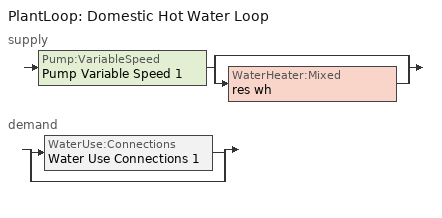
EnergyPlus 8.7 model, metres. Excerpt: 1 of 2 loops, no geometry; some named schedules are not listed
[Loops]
PlantLoop 'Domestic Hot Water Loop'
 supply: Pump:VariableSpeed 'Pump Variable Speed 1' > split
  | bypass
  | WaterHeater:Mixed 'res wh'
 demand: split
  | WaterUse:Connections 'Water Use Connections 1'
  | bypass
[PlantLoop]
Domestic Hot Water Loop: Fluid Type=Water; Plant Equipment Operation Scheme=Domestic Hot Water Loop Operation Schemes; Maximum Loop Temperature {C}=100; Minimum Loop Temperature {C}=0; Maximum Loop Flow Rate {m3/s}=0.01; Minimum Loop Flow Rate {m3/s}=0; Plant Loop Volume {m3}=0.003; Load Distribution Scheme=Optimal; Plant Loop Demand Calculation Scheme=SingleSetpoint
[Sizing:Plant]
Domestic Hot Water Loop: Loop Type=Heating; Design Loop Exit Temperature {C}=52.6667; Loop Design Temperature Difference {deltaC}=5.55556; Sizing Option=NonCoincident; Zone Timesteps in Averaging Window=1; Coincident Sizing Factor Mode=None
[Pump:VariableSpeed]
Pump Variable Speed 1: Design Maximum Flow Rate {m3/s}=0.01; Design Pump Head {Pa}=1; Design Power Consumption {W}=0; Motor Efficiency=1; Fraction of Motor Inefficiencies to Fluid Stream=0; Coefficient 1 of the Part Load Performance Curve=0; Coefficient 2 of the Part Load Performance Curve=1; Coefficient 3 of the Part Load Performance Curve=0; Coefficient 4 of the Part Load Performance Curve=0; Design Minimum Flow Rate {m3/s}=0; Pump Control Type=Intermittent
[WaterHeater:Mixed]
res wh: Tank Volume {m3}=0.27255; Setpoint Temperature Schedule=WH Setpoint Temp; Deadband Temperature Difference {deltaC}=2; Maximum Temperature Limit {C}=99; Heater Control Type=Cycle; Heater Maximum Capacity {W}=4499.81; Heater Minimum Capacity {W}=0; Heater Ignition Minimum Flow Rate {m3/s}=0; Heater Ignition Delay {s}=0; Heater Fuel Type=Electricity; Heater Thermal Efficiency=1; Off Cycle Parasitic Fuel Consumption Rate {W}=0; Off Cycle Parasitic Fuel Type=Electricity; Off Cycle Parasitic Heat Fraction to Tank=0; On Cycle Parasitic Fuel Consumption Rate {W}=0; On Cycle Parasitic Fuel Type=Electricity; On Cycle Parasitic Heat Fraction to Tank=0; Ambient Temperature Indicator=Zone; Ambient Temperature Zone=finished basement zone; Off Cycle Loss Coefficient to Ambient Temperature {W/K}=0.704265; Off Cycle Loss Fraction to Zone=1; On Cycle Loss Coefficient to Ambient Temperature {W/K}=0.704265; On Cycle Loss Fraction to Zone=1; Use Side Effectiveness=1; Source Side Effectiveness=1; Use Side Design Flow Rate {m3/s}=Autosize; Source Side Design Flow Rate {m3/s}=Autosize; Indirect Water Heating Recovery Time {hr}=1.5; Source Side Flow Control Mode=IndirectHeatPrimarySetpoint
[SetpointManager:Scheduled]
Setpoint Manager Scheduled 1: Control Variable=Temperature; Schedule=dhw temp
[WaterUse:Connections]
Water Use Connections 1: Water Use Equipment Name 1=residential clothes washer; Water Use Equipment Name 2=residential dishwasher
[WaterUse:Equipment] Zone=living zone
Name | Peak Flow Rate {m3/s} | Flow Rate Fraction Schedule | Target Temperature Schedule
residential clothes washer | 0.000682285 | residential clothes washer schedule | residential clothes washer temperature schedule
residential dishwasher | 6.50929e-05 | residential dishwasher schedule | residential dishwasher temperature schedule
[PlantEquipmentOperationSchemes]
Domestic Hot Water Loop Operation Schemes: Control Scheme Object Type 1=PlantEquipmentOperation:HeatingLoad; Control Scheme Name 1=Domestic Hot Water Loop Heating Operation Scheme; Control Scheme Schedule Name 1=Always On Discrete
[PlantEquipmentOperation:HeatingLoad]
Domestic Hot Water Loop Heating Operation Scheme: Load Range Lower Limit 1 {W}=0; Load Range Upper Limit 1 {W}=1000000000; Range Equipment List Name 1=Domestic Hot Water Loop Heating Equipment List
[PlantEquipmentList]
Domestic Hot Water Loop Heating Equipment List: WaterHeater:Mixed, res wh
[EnergyManagementSystem:Program]
res_infil_u_1_program: Set p_m = 0.14; Set p_s = 0.22; Set s_m = 270; Set s_s = 370; Set z_m = 9.99744; Set z_s = 5.499999999999999; Set f_t = (((s_m/z_m)^p_m)*((z_s/s_s)^p_s)); Set u_1_VwindL = (f_t*res_af_u_1_vw_s); Set Tdiff = res_af_u_1_tin_s-res_af_u_1_tt_s; Set dT = @Abs Tdiff; Set c = 0.0; Set Cs = 0.0812; Set Cw = 0.1406; Set n = 0.67; Set sft = (f_t*0.9); Set temp1 = ((c*Cw)*((sft*res_af_u_1_vw_s)^(2*n)))^2; Set Qn = (((c*Cs*(dT^n))^2)+temp1)^0.5; Set Tdiff = res_af_u_1_tin_s-res_af_u_1_tt_s; Set dT = @Abs Tdiff; Set QWHV = res_infil_u_1_wh_sch_s*0.0; Set Qrange = res_infil_u_1_range_sch_s*0.0472; Set Qdryer = res_infil_u_1_clothes_dryer_sch_s*0.0; Set Qbath = res_infil_u_1_bath_sch_s*0.0944; Set QhpwhOut = 0; Set QhpwhIn = 0; Set QductsOut = res_ds_u_1_lk_exh_fan_equiv; Set QductsIn = res_ds_u_1_lk_sup_fan_equiv; Set Qout = Qrange+Qbath+Qdryer+QhpwhOut+QductsOut; Set Qin = QWHV+QhpwhIn+QductsIn; Set Qu = @Abs (Qout- Qin); Set Qb = (@Min Qout Qin); Set faneff_wh = 1; Set res_infil_u_1_house_exh_fan_load_equip_act = (QWHV*300)/faneff_wh; Set faneff_sp = 0.4719474432000001; Set res_infil_u_1_range_hood_fan_load_equip_act = (Qrange*300)/faneff_sp; Set res_infil_u_1_bath_exh_fan_load_equip_act = (Qbath*300)/faneff_sp; Set Q_acctd_for_elsewhere = QhpwhOut+QhpwhIn+QductsOut+QductsIn; Set res_infil_u_1_flow_act = (((Qu^2)+(Qn^2))^0.5)-Q_acctd_for_elsewhere; Set res_infil_u_1_flow_act = (@Max res_infil_u_1_flow_act 0)
res_nv_u_1_program: Set Tdiff = res_af_u_1_tin_s-res_af_u_1_tt_s; Set dT = (@Abs Tdiff); Set pt = (@RhFnTdbWPb res_af_u_1_tt_s res_nv_u_1_wt_s res_nv_u_1_pb_s); Set NVA = 22073.762304000003; Set Cs = 0.00020216786475573716; Set Cw = 0.0002996601940371192; Set MNV = 1.5731581440000002e-07; Set MHR = 0.0115; Set MRH = 0.7; Set temp1 = (res_nv_u_1_nva_s*NVA); Set SGNV = temp1*((((Cs*dT)+(Cw*(res_af_u_1_vw_s^2)))^0.5)/1000); If (res_nv_u_1_wt_s<MHR) && (pt<MRH) && (res_af_u_1_tin_s>res_nv_u_1_sp_s); Set temp2 = (res_af_u_1_tin_s-res_nv_u_1_sp_s); Set NVadj1 = temp2/(res_af_u_1_tin_s-res_af_u_1_tt_s); Set NVadj2 = (@Min NVadj1 1); Set NVadj3 = (@Max NVadj2 0); Set NVadj = SGNV*NVadj3; Set res_nv_u_1_flow_act = (@Min NVadj MNV); Else; Set res_nv_u_1_flow_act = 0; EndIf
[EnergyManagementSystem:ProgramCallingManager]
res af_u 1 program calling manager: BeginTimestepBeforePredictor; res_infil_u_1_program; res_nv_u_1_program
res ds_u 1 program calling manager: EndOfSystemTimestepAfterHVACReporting; res_ds_u_1_program
residential ceiling fan program calling manager: BeginTimestepBeforePredictor; residential_ceiling_fan_schedule_program
[EnergyManagementSystem:OutputVariable]
res infil_u 1 loc w spd: EMS Variable=u_1_VwindL; Type of Data in Variable=Averaged; Update Frequency=ZoneTimestep; EMS Program or Subroutine=res_infil_u_1_program; Units=m/s
[Schedule:Constant]
Name | Hourly Value
Always On Discrete | 1
dhw temp; WH Setpoint Temp | 52.6667
residential clothes washer temperature schedule | 33.6111
residential dishwasher temperature schedule | 51.6667
[Schedule:Compact]
residential clothes washer schedule: Through: 01/01, For: AllDays, Until: 08:00, 0, Until: 09:00, 0.0091448, Until: 24:00, 0, Through: 01/02, For: AllDays, Until: 24:00, 0, Through: 01/03, For: AllDays, Until: 24:00, 0, Through: 01/04, For: AllDays, Until: 24:00, 0, Through: 01/05, For: AllDays, Until: 12:00, 0, Until: 13:00, 0.0076444, Until: 14:00, 0.00328563, Until: 15:00, 0, Until: 16:00, 0.0168256, Until: 24:00, 0, Through: 01/06, For: AllDays, Until: 08:00, 0, Until: 09:00, 0.00296767, Until: 15:00, 0, Until: 16:00, 0.0129008, Until: 24:00, 0, Through: 01/07, For: AllDays, Until: 09:00, 0, Until: 10:00, 0.0082969, Until: 12:00, 0, Until: 13:00, 0.00291798, Until: 14:00, 0.0100821, Until: 24:00, 0, Through: 01/08, For: AllDays, Until: 10:00, 0, Until: 11:00, 0.00541535, Until: 24:00, 0, Through: 01/09, For: AllDays, Until: 08:00, 0, Until: 09:00, 0.0104432, Until: 10:00, 0, Until: 11:00, 0.00938658, Until: 13:00, 0, Until: 14:00, 0.00781333, Until: 15:00, 0.00879372, Until: 24:00, 0, Through: 01/10, For: AllDays, Until: 24:00, 0, Through: 01/11, For: AllDays, Until: 18:00, 0, Until: 19:00, 0.0010632, Until: 20:00, 0.0273185, Until: 24:00, 0, Through: 01/12, For: AllDays, Until: 10:00, 0, Until: 11:00, 0.00194092, Until: 12:00, 0, Until: 13:00, 0.00553125, Until: 18:00, 0, Until: 19:00, 0.00779015, Until: 24:00, 0, Through: 01/13, For: AllDays, Until: 18:00, 0, Until: 19:00, 0.000854533, Until: 20:00, 0.010834, Until: 21:00, 0, Until: 22:00, 0.012712, Until: 23:00, 0, Until: 24:00, 0.0113308, Through: 01/14, For: AllDays, Until: 11:00, 0, Until: 12:00, 0.0159711, Until: 21:00, 0, Until: 22:00, 0.00206347, Until: 24:00, 0, Through: 01/15, For: AllDays, Until: 08:00, 0, Until: 09:00, 0.000536567, Until: 10:00, 0.00312003, Until: 18:00, 0, Until: 19:00, 0.0096615, Until: 20:00, 0, Until: 21:00, 0.00477278, Until: 22:00, 0.0025404, Until: 24:00, 0, Through: 01/16, For: AllDays, Until: 24:00, 0, Through: 01/17, For: AllDays, Until: 11:00, 0, Until: 12:00, 0.00631625, Until: 13:00, 0.00329557, Until: 24:00, 0, Through: 01/18, For: AllDays, Until: 05:00, 0, Until: 06:00, 0.0210453, Until: 24:00, 0, Through: 01/19, For: AllDays, Until: 20:00, 0, Until: 21:00, 0.0226252, Until: 22:00, 0, Until: 23:00, 0.0158651, Until: 24:00, 0, Through: 01/20, For: AllDays, Until: 10:00, 0, Until: 11:00, 0.0467011, Until: 12:00, 0.00795243, Until: 13:00, 0.0237546, Until: 17:00, 0, Until: 18:00, 0.00536235, Until: 24:00, 0, Through: 01/21, For: AllDays, Until: 09:00, 0, Until: 10:00, 0.0114931, Until: 14:00, 0, Until: 15:00, 0.00525967, Until: 24:00, 0, Through: 01/22, For: AllDays, Until: 15:00, 0, Until: 16:00, 0.0083797, Until: 17:00, 0.00942965, Until: 18:00, 0, Until: 19:00, 0.0379604, Until: 20:00, 0.033754, Until: 24:00, 0, Through: 01/23, For: AllDays, Until: 24:00, 0, Through: 01/24, For: AllDays, Until: 24:00, 0, Through: 01/25, For: AllDays, Until: 23:00, 0, Until: 24:00, 0.00336513, Through: 01/26, For: AllDays, Until: 24:00, 0, Through: 01/27, For: AllDays, Until: 20:00, 0, Until: 21:00, 0.0146728, Until: 22:00, 0.00252717, Until: 24:00, 0, Through: 01/28, For: AllDays, Until: 11:00, 0, Until: 12:00, 0.00801205, Until: 14:00, 0, Until: 15:00, 0.00631625, Until: 16:00, 0, Until: 17:00, 0.00140765, Until: 18:00, 0.0282625, Until: 24:00, 0, Through: 01/29, For: AllDays, Until: 24:00, 0, Through: 01/30, For: AllDays, Until: 24:00, 0, Through: 01/31, For: AllDays, Until: 24:00, 0, Through: 02/01, For: AllDays, Until: 24:00, 0, Through: 02/02, For: AllDays, Until: 24:00, 0, Through: 02/03, For: AllDays, Until: 08:00, 0, Until: 09:00, 0.00386857, Until: 13:00, 0, Until: 14:00, 0.0019641, Until: 15:00, 0, Until: 16:00, 0.0077239, Until: 17:00, 0.0243972, Until: 18:00, 0, Until: 19:00, 0.00455087, Until: 24:00, 0, Through: 02/04, For: AllDays, Until: 08:00, 0, Until: 09:00, 0.00490527, Until: 10:00, 0, Until: 11:00, 0.0010665, Until: 12:00, 0.0030571, Until: 13:00, 0.00508413, Until: 17:00, 0, Until: 18:00, 0.00664083, Until: 19:00, 0.00066905, Until: 20:00, 0.00252385, Until: 21:00, 0.00489533, Until: 24:00, 0, Through: 02/05, For: AllDays, Until: 05:00, 0, Until: 06:00, 0.00475953, Until: 24:00, 0, Through: 02/06, For: AllDays, Until: 10:00, 0, Until: 11:00, 0.0100258, Until: 24:00, 0, Through: 02/07, For: AllDays, Until: 11:00, 0, Until: 12:00, 0.00171568, Until: 24:00, 0, Through: 02/08, For: AllDays, Until: 08:00, 0, Until: 09:00, 0.0008446, Until: 14:00, 0, Until: 15:00, 0.0111752, Until: 24:00, 0, Through: 02/09, For: AllDays, Until: 07:00, 0, Until: 08:00, 0.0123443, Until: 24:00, 0, Through: 02/10, For: AllDays, Until: 17:00, 0, Until: 18:00, 0.00605458, Until: 22:00, 0, Until: 23:00, 0.00626325, Until: 24:00, 0.0139507, Through: 02/11, For: AllDays, Until: 16:00, 0, Until: 17:00, 0.00107975, Until: 18:00, 0.00120893, Until: 20:00, 0, Until: 21:00, 0.0075318, Until: 22:00, 0.0045873, Until: 23:00, 0, Until: 24:00, 0.00976087, Through: 02/12, For: AllDays, Until: 01:00, 0.0123907, Until: 02:00, 0.0146827, Until: 24:00, 0, Through: 02/13, For: AllDays, Until: 14:00, 0, Until: 15:00, 0.0077802, Until: 24:00, 0, Through: 02/14, For: AllDays, Until: 01:00, 0.00951245, Until: 11:00, 0, Until: 12:00, 0.00694555, Until: 24:00, 0, Through: 02/15, For: AllDays, Until: 09:00, 0, Until: 10:00, 0.0111023, Until: 24:00, 0, Through: 02/16, For: AllDays, Until: 24:00, 0, Through: 02/17, For: AllDays, Until: 20:00, 0, Until: 21:00, 0.0053756, Until: 24:00, 0, Through: 02/18, For: AllDays, Until: 08:00, 0, Until: 09:00, 0.0204491, Until: 24:00, 0, Through: 02/19, For: AllDays, Until: 24:00, 0, Through: 02/20, For: AllDays, Until: 24:00, 0, Through: 02/21, For: AllDays, Until: 09:00, 0, Until: 10:00, 0.0127749, Until: 14:00, 0, Until: 15:00, 0.000801533, Until: 20:00, 0, Until: 21:00, 0.00662427, Until: 24:00, 0, Through: 02/22, For: AllDays, Until: 07:00, 0, Until: 08:00, 0.00547497, Until: 21:00, 0, Until: 22:00, 0.00792925, Until: 24:00, 0, Through: 02/23, For: AllDays, Until: 20:00, 0, Until: 21:00, 0.00740593, Until: 22:00, 0.0103007, Until: 24:00, 0, Through: 02/24, For: AllDays, Until: 11:00, 0, Until: 12:00, 0.0278617, Until: 13:00, 0, Until: 14:00, 0.0183029, Until: 24:00, 0, Through: 02/25, For: AllDays, Until: 09:00, 0, Until: 10:00, 0.0104101, Until: 11:00, 0.00127187, Until: 12:00, 0, Until: 13:00, 0.00785307, Until: 24:00, 0, Through: 02/26, For: AllDays, Until: 12:00, 0, Until: 13:00, 0.0109102, Until: 24:00, 0, Through: 02/27, For: AllDays, Until: 16:00, 0, Until: 17:00, 0.00334195, Until: 18:00, 0.00189123, Until: 19:00, 0.00136792, Until: 20:00, 0, Until: 21:00, 0.00905538, Until: 24:00, 0, Through: 02/28, For: AllDays, Until: 14:00, 0, Until: 15:00, 0.00452768, Until: 16:00, 0.0113474, Until: 24:00, 0, Through: 03/01, For: AllDays, Until: 09:00, 0, Until: 10:00, 0.00912493, Until: 24:00, 0, Through: 03/02, For: AllDays, Until: 19:00, 0, Until: 20:00, 0.0042296, Until: 21:00, 0.0112215, Until: 24:00, 0, Through: 03/03, For: AllDays, Until: 24:00, 0, Through: 03/04, For: AllDays, Until: 09:00, 0, Until: 10:00, 0.00704492, Until: 12:00, 0, Until: 13:00, 0.00380565, Until: 22:00, 0, Until: 23:00, 0.00104332, Until: 24:00, 0, Through: 03/05, For: AllDays, Until: 24:00, 0, Through: 03/06, For: AllDays, Until: 13:00, 0, Until: 14:00, 0.00759142, Until: 15:00, 0.0164083, Until: 24:00, 0, Through: 03/07, For: AllDays, Until: 24:00, 0, Through: 03/08, For: AllDays, Until: 07:00, 0, Until: 08:00, 0.0430909, Until: 09:00, 0.0172595, Until: 10:00, 0.0323794, Until: 11:00, 0.0308426, Until: 12:00, 0.0327769, Until: 16:00, 0, Until: 17:00, 0.0002981, Until: 18:00, 0.00152027, Until: 22:00, 0, Until: 23:00, 0.00974762, Until: 24:00, 0, Through: 03/09, For: AllDays, Until: 10:00, 0, Until: 11:00, 0.0075881, Until: 21:00, 0, Until: 22:00, 0.0088964, Until: 23:00, 0.00389507, Until: 24:00, 0, Through: 03/10, For: AllDays, Until: 24:00, 0, Through: 03/11, For: AllDays, Until: 09:00, 0, Until: 10:00, 0.00316972, Until: 11:00, 0, Until: 12:00, 0.0114898, Until: 13:00, 0.00441838, Until: 15:00, 0, Until: 16:00, 0.0292727, Until: 21:00, 0, Until: 22:00, 0.00444488, Until: 23:00, 0.00995628, Until: 24:00, 0, Through: 03/12, For: AllDays, Until: 09:00, 0, Until: 10:00, 0.0119336, Until: 24:00, 0, Through: 03/13, For: AllDays, Until: 09:00, 0, Until: 10:00, 0.0102709, Until: 11:00, 0.0138977, Until: 24:00, 0, Through: 03/14, For: AllDays, Until: 24:00, 0, Through: 03/15, For: AllDays, Until: 09:00, 0, Until: 10:00, 0.00169913, Until: 11:00, 0.000688917, Until: 24:00, 0, Through: 03/16, For: AllDays, Until: 09:00, 0, Until: 10:00, 0.0435844, Until: 24:00, 0, Through: 03/17, For: AllDays, Until: 09:00, 0, Until: 10:00, 0.00299417, Until: 11:00, 0, Until: 12:00, 0.00498808, Until: 13:00, 0, Until: 14:00, 0.00700848, Until: 15:00, 0.00759473, Until: 24:00, 0, Through: 03/18, For: AllDays, Until: 24:00, 0, Through: 03/19, For: AllDays, Until: 24:00, 0, Through: 03/20, For: AllDays, Until: 24:00, 0, Through: 03/21, For: AllDays, Until: 08:00, 0, Until: 09:00, 0.0058658, Until: 10:00, 0, Until: 11:00, 0.00132817, Until: 24:00, 0, Through: 03/22, For: AllDays, Until: 24:00, 0, Through: 03/23, For: AllDays, Until: 08:00, 0, Until: 09:00, 0.00947602, Until: 24:00, 0, Through: 03/24, For: AllDays, Until: 06:00, 0, Until: 07:00, 0.00294448, Until: 09:00, 0, Until: 10:00, 0.00685612, Until: 15:00, 0, Until: 16:00, 0.0363573, Until: 23:00, 0, Until: 24:00, 0.000881033, Through: 03/25, For: AllDays, Until: 08:00, 0, Until: 09:00, 0.056929, Until: 17:00, 0, Until: 18:00, 0.00590223, Until: 24:00, 0, Through: 03/26, For: AllDays, Until: 08:00, 0, Until: 09:00, 0.0122052, Until: 13:00, 0, Until: 14:00, 0.00645867, Until: 24:00, 0, Through: 03/27, For: AllDays, Until: 09:00, 0, Until: 10:00, 0.0020734, Until: 19:00, 0, Until: 20:00, 0.00976087, Until: 21:00, 0.00849893, Until: 24:00, 0, Through: 03/28, For: AllDays, Until: 11:00, 0, Until: 12:00, 0.00285175, Until: 13:00, 0.00517355, Until: 24:00, 0, Through: 03/29, For: AllDays, Until: 16:00, 0, Until: 17:00, 0.00710785, Until: 18:00, 0.00246092, Until: 20:00, 0, Until: 21:00, 0.0137652, Until: 24:00, 0, Through: 03/30, For: AllDays, Until: 24:00, 0, Through: 03/31, For: AllDays, Until: 01:00, 0.012139, Until: 02:00, 0.00752187, Until: 08:00, 0, Until: 09:00, 0.00168918, Until: 10:00, 0.0116587, Until: 11:00, 0, Until: 12:00, 0.00211315, Until: 18:00, 0, Until: 19:00, 0.0106883, Until: 20:00, 0.00254703, Until: 24:00, 0, Through: 04/01, For: AllDays, Until: 24:00, 0, Through: 04/02, For: AllDays, Until: 10:00, 0, Until: 11:00, 0.007396, Until: 16:00, 0, Until: 17:00, 0.0045045, Until: 24:00, 0, Through: 04/03, For: AllDays, Until: 01:00, 0, Until: 02:00, 0.0106253, Until: 03:00, 0.00568032, Until: 16:00, 0, Until: 17:00, 0.00315315, Until: 24:00, 0, Through: 04/04, For: AllDays, Until: 08:00, 0, Until: 09:00, 0.00691243, Until: 10:00, 0, Until: 11:00, 0.00821078, Until: 16:00, 0, Until: 17:00, 0.00956543, Until: 24:00, 0, Through: 04/05, For: AllDays, Until: 08:00, 0, Until: 09:00, 0.00729002, Until: 10:00, 0.00780338, Until: 21:00, 0, Until: 22:00, 0.00186473, Until: 23:00, 0.0095522, Until: 24:00, 0, Through: 04/06, For: AllDays, Until: 01:00, 0.0103206, Until: 02:00, 0.00285507, Until: 12:00, 0, Until: 13:00, 0.0092541, Until: 21:00, 0, Until: 22:00, 0.00909843, Until: 24:00, 0, Through: 04/07, For: AllDays, Until: 10:00, 0, Until: 11:00, 0.00553788, Until: 12:00, 0.00139442, Until: 16:00, 0, Until: 17:00, 0.00725688, Until: 19:00, 0, Until: 20:00, 0.000125867, Until: 21:00, 0.00479597, Until: 24:00, 0, Through: 04/08, For: AllDays, Until: 12:00, 0, Until: 13:00, 0.00182167, Until: 14:00, 0, Until: 15:00, 0.0409082, Until: 24:00, 0, Through: 04/09, For: AllDays, Until: 12:00, 0, Until: 13:00, 0.0075583, Until: 14:00, 0, Until: 15:00, 0.0252517, Until: 24:00, 0, Through: 04/10, For: AllDays, Until: 24:00, 0, Through: 04/11, For: AllDays, Until: 24:00, 0, Through: 04/12, For: AllDays, Until: 24:00, 0, Through: 04/13, For: AllDays, Until: 09:00, 0, Until: 10:00, 0.0307797, Until: 11:00, 0.0392488, Until: 15:00, 0, Until: 16:00, 0.00801867, Until: 21:00, 0, Until: 22:00, 0.0239203, Until: 24:00, 0, Through: 04/14, For: AllDays, Until: 07:00, 0, Until: 08:00, 0.0159877, Until: 09:00, 0.0247152, Until: 10:00, 0, Until: 11:00, 0.0352146, Until: 12:00, 0.0016395, Until: 13:00, 0.00557102, Until: 24:00, 0, Through: 04/15, For: AllDays, Until: 07:00, 0, Until: 08:00, 0.00579293, Until: 09:00, 0.0146595, Until: 24:00, 0, Through: 04/16, For: AllDays, Until: 24:00, 0, Through: 04/17, For: AllDays, Until: 14:00, 0, Until: 15:00, 0.00770733, Until: 16:00, 0, Until: 17:00, 0.00831015, Until: 18:00, 0.0107545, Until: 24:00, 0, Through: 04/18, For: AllDays, Until: 18:00, 0, Until: 19:00, 0.000987017, Until: 24:00, 0, Through: 04/19, For: AllDays, Until: 24:00, 0, Through: 04/20, For: AllDays, Until: 24:00, 0, Through: 04/21, For: AllDays, Until: 14:00, 0, Until: 15:00, 0.0111553, Until: 21:00, 0, Until: 22:00, 0.00106982, Until: 24:00, 0, Through: 04/22, For: AllDays, Until: 08:00, 0, Until: 09:00, 0.00771397, Until: 10:00, 0, Until: 11:00, 0.00306373, Until: 24:00, 0, Through: 04/23, For: AllDays, Until: 04:00, 0, Until: 05:00, 0.0026762, Until: 09:00, 0, Until: 10:00, 0.0169051, Until: 13:00, 0, Until: 14:00, 0.00708135, Until: 24:00, 0, Through: 04/24, For: AllDays, Until: 06:00, 0, Until: 07:00, 0.00388513, Until: 08:00, 0, Until: 09:00, 0.0116388, Until: 10:00, 0.0248013, Until: 24:00, 0, Through: 04/25, For: AllDays, Until: 07:00, 0, Until: 08:00, 0.00601483, Until: 09:00, 0.0110758, Until: 10:00, 0, Until: 11:00, 0.00331213, Until: 12:00, 0.00926405, Until: 13:00, 0, Until: 14:00, 0.0133612, Until: 15:00, 0, Until: 16:00, 0.0153551, Until: 17:00, 0.0199126, Until: 18:00, 0.0203166, Until: 24:00, 0, Through: 04/26, For: AllDays, Until: 10:00, 0, Until: 11:00, 0.013285, Until: 12:00, 0.00759473, Until: 22:00, 0, Until: 23:00, 0.00465023, Until: 24:00, 0, Through: 04/27, For: AllDays, Until: 24:00, 0, Through: 04/28, For: AllDays, Until: 11:00, 0, Until: 12:00, 0.00662758, Until: 13:00, 0.0274808, Until: 14:00, 0.0343303, Until: 22:00, 0, Until: 23:00, 0.00480592, Until: 24:00, 0, Through: 04/29, For: AllDays, Until: 10:00, 0, Until: 11:00, 0.000864467, Until: 12:00, 0, Until: 13:00, 0.0210089, Until: 24:00, 0, Through: 04/30, For: AllDays, Until: 21:00, 0, Until: 22:00, 0.00386857, Until: 24:00, 0, Through: 05/01, For: AllDays, Until: 15:00, 0, Until: 16:00, 0.00543853, Until: 17:00, 0.0019376, Until: 24:00, 0, Through: 05/02, For: AllDays, Until: 11:00, 0, Until: 12:00, 0.00209658, Until: 13:00, 0, Until: 14:00, 0.00845257, Until: 24:00, 0, Through: 05/03, For: AllDays, Until: 24:00, 0, Through: 05/04, For: AllDays, Until: 10:00, 0, Until: 11:00, 0.0396694, Until: 24:00, 0, Through: 05/05, For: AllDays, Until: 12:00, 0, Until: 13:00, 0.00571675, Until: 19:00, 0, Until: 20:00, 0.0162891, Until: 24:00, 0, Through: 05/06, For: AllDays, Until: 12:00, 0, Until: 13:00, 0.0184287, Until: 14:00, 0.012447, Until: 24:00, 0, Through: 05/07, For: AllDays, Until: 21:00, 0, Until: 22:00, 0.00847575, Until: 24:00, 0, Through: 05/08, For: AllDays, Until: 21:00, 0, Until: 22:00, 0.0175411, Until: 24:00, 0, Through: 05/09, For: AllDays, Until: 07:00, 0, Until: 08:00, 0.00273913, Until: 19:00, 0, Until: 20:00, 0.0100921, Until: 21:00, 0, Until: 22:00, 0.00198065, Until: 24:00, 0, Through: 05/10, For: AllDays, Until: 19:00, 0, Until: 20:00, 0.0048026, Until: 21:00, 0, Until: 22:00, 0.00421967, Until: 23:00, 0.0099066, Until: 24:00, 0.00520337, Through: 05/11, For: AllDays, Until: 24:00, 0, Through: 05/12, For: AllDays, Until: 13:00, 0, Until: 14:00, 0.0141461, Until: 18:00, 0, Until: 19:00, 0.0058658, Until: 24:00, 0, Through: 05/13, For: AllDays, Until: 24:00, 0, Through: 05/14, For: AllDays, Until: 10:00, 0, Until: 11:00, 0.00137785, Until: 24:00, 0, Through: 05/15, For: AllDays, Until: 15:00, 0, Until: 16:00, 0.00833002, Until: 17:00, 0.0191408, Until: 24:00, 0, Through: 05/16, For: AllDays, Until: 24:00, 0, Through: 05/17, For: AllDays, Until: 24:00, 0, Through: 05/18, For: AllDays, Until: 10:00, 0, Until: 11:00, 0.0292826, Until: 24:00, 0, Through: 05/19, For: AllDays, Until: 06:00, 0, Until: 07:00, 0.0385764, Until: 08:00, 0.0330816, Until: 18:00, 0, Until: 19:00, 0.0103471, Until: 21:00, 0, Until: 22:00, 0.0205352, Until: 23:00, 0, Until: 24:00, 0.0379405, Through: 05/20, For: AllDays, Until: 14:00, 0, Until: 15:00, 0.00462705, Until: 21:00, 0, Until: 22:00, 0.0088964, Until: 24:00, 0, Through: 05/21, For: AllDays, Until: 10:00, 0, Until: 11:00, 0.00849563, Until: 12:00, 0.00708797, Until: 24:00, 0, Through: 05/22, For: AllDays, Until: 24:00, 0, Through: 05/23, For: AllDays, Until: 24:00, 0, Through: 05/24, For: AllDays, Until: 24:00, 0, Through: 05/25, For: AllDays, Until: 19:00, 0, Until: 20:00, 0.0069323, Until: 24:00, 0, Through: 05/26, For: AllDays, Until: 24:00, 0, Through: 05/27, For: AllDays, Until: 24:00, 0, Through: 05/28, For: AllDays, Until: 24:00, 0, Through: 05/29, For: AllDays, Until: 24:00, 0, Through: 05/30, For: AllDays, Until: 24:00, 0, Through: 05/31, For: AllDays, Until: 24:00, 0, Through: 06/01, For: AllDays, Until: 12:00, 0, Until: 13:00, 0.00706147, Until: 24:00, 0, Through: 06/02, For: AllDays, Until: 11:00, 0, Until: 12:00, 0.003438, Until: 24:00, 0, Through: 06/03, For: AllDays, Until: 15:00, 0, Until: 16:00, 0.000692233, Until: 24:00, 0, Through: 06/04, For: AllDays, Until: 04:00, 0, Until: 05:00, 0.00844595, Until: 07:00, 0, Until: 08:00, 0.0099066, Until: 24:00, 0, Through: 06/05, For: AllDays, Until: 18:00, 0, Until: 19:00, 0.00249735, Until: 20:00, 0.0063063, Until: 21:00, 0, Until: 22:00, 0.00741257, Until: 24:00, 0, Through: 06/06, For: AllDays, Until: 08:00, 0, Until: 09:00, 0.00198397, Until: 24:00, 0, Through: 06/07, For: AllDays, Until: 24:00, 0, Through: 06/08, For: AllDays, Until: 07:00, 0, Until: 08:00, 0.00400437, Until: 09:00, 0.0127385, Until: 24:00, 0, Through: 06/09, For: AllDays, Until: 16:00, 0, Until: 17:00, 0.0156366, Until: 18:00, 0.00835983, Until: 19:00, 0.0130697, Until: 20:00, 0.0222277, Until: 24:00, 0, Through: 06/10, For: AllDays, Until: 08:00, 0, Until: 09:00, 0.00746555, Until: 10:00, 0.0113275, Until: 16:00, 0, Until: 17:00, 0.0100523, Until: 24:00, 0, Through: 06/11, For: AllDays, Until: 04:00, 0, Until: 05:00, 0.00591547, Until: 06:00, 0.00298092, Until: 24:00, 0, Through: 06/12, For: AllDays, Until: 24:00, 0, Through: 06/13, For: AllDays, Until: 24:00, 0, Through: 06/14, For: AllDays, Until: 01:00, 0.00125862, Until: 07:00, 0, Until: 08:00, 0.00442502, Until: 24:00, 0, Through: 06/15, For: AllDays, Until: 08:00, 0, Until: 09:00, 0.00210983, Until: 10:00, 0, Until: 11:00, 0.00938658, Until: 12:00, 0.00870098, Until: 24:00, 0, Through: 06/16, For: AllDays, Until: 09:00, 0, Until: 10:00, 0.0101914, Until: 24:00, 0, Through: 06/17, For: AllDays, Until: 24:00, 0, Through: 06/18, For: AllDays, Until: 09:00, 0, Until: 10:00, 0.00576643, Until: 24:00, 0, Through: 06/19, For: AllDays, Until: 24:00, 0, Through: 06/20, For: AllDays, Until: 11:00, 0, Until: 12:00, 0.0173622, Until: 13:00, 0.0106651, Until: 14:00, 0.00146065, Until: 15:00, 0.00781995, Until: 16:00, 0.00096715, Until: 17:00, 0, Until: 18:00, 0.0139971, Until: 24:00, 0, Through: 06/21, For: AllDays, Until: 11:00, 0, Until: 12:00, 0.00229532, Until: 24:00, 0, Through: 06/22, For: AllDays, Until: 24:00, 0, Through: 06/23, For: AllDays, Until: 01:00, 0.0197569, Until: 02:00, 0.0109499, Until: 03:00, 0.0305743, Until: 04:00, 0.0153451, Until: 11:00, 0, Until: 12:00, 0.00775703, Until: 13:00, 0, Until: 14:00, 0.00320947, Until: 15:00, 0.00929385, Until: 20:00, 0, Until: 21:00, 0.0113805, Until: 24:00, 0, Through: 06/24, For: AllDays, Until: 11:00, 0, Until: 12:00, 0.00777027, Until: 17:00, 0, Until: 18:00, 0.000775033, Until: 24:00, 0, Through: 06/25, For: AllDays, Until: 13:00, 0, Until: 14:00, 0.00199722, Until: 15:00, 0.0003014, Until: 16:00, 0, Until: 17:00, 0.00528948, Until: 18:00, 0.00088765, Until: 24:00, 0, Through: 06/26, For: AllDays, Until: 24:00, 0, Through: 06/27, For: AllDays, Until: 09:00, 0, Until: 10:00, 0.0218601, Until: 24:00, 0, Through: 06/28, For: AllDays, Until: 16:00, 0, Until: 17:00, 0.0192667, Until: 18:00, 0, Until: 19:00, 0.0207207, Until: 20:00, 0.00528285, Until: 24:00, 0, Through: 06/29, For: AllDays, Until: 19:00, 0, Until: 20:00, 0.00626657, Until: 24:00, 0, Through: 06/30, For: AllDays, Until: 07:00, 0, Until: 09:00, 0.0106386, Until: 13:00, 0, Until: 14:00, 0.00146397, Until: 24:00, 0, Through: 07/01, For: AllDays, Until: 24:00, 0, Through: 07/02, For: AllDays, Until: 09:00, 0, Until: 10:00, 0.00334857, Until: 21:00, 0, Until: 22:00, 0.00898913, Until: 23:00, 0.00721715, Until: 24:00, 0, Through: 07/03, For: AllDays, Until: 02:00, 0, Until: 03:00, 0.00883347, Until: 04:00, 0.00469992, Until: 05:00, 0.000692233, Until: 06:00, 0, Until: 07:00, 0.00688262, Until: 21:00, 0, Until: 22:00, 0.0067667, Until: 24:00, 0, Through: 07/04, For: AllDays, Until: 19:00, 0, Until: 20:00, 0.0186639, Until: 23:00, 0, Until: 24:00, 0.0079425, Through: 07/05, For: AllDays, Until: 01:00, 0, Until: 02:00, 0.00499802, Until: 10:00, 0, Until: 11:00, 0.0131227, Until: 12:00, 0.00652822, Until: 13:00, 0.00312997, Until: 24:00, 0, Through: 07/06, For: AllDays, Until: 06:00, 0, Until: 07:00, 0.0103339, Until: 10:00, 0, Until: 11:00, 0.00978737, Until: 16:00, 0, Until: 17:00, 0.0163752, Until: 19:00, 0, Until: 20:00, 0.0385301, Until: 24:00, 0, Through: 07/07, For: AllDays, Until: 13:00, 0, Until: 14:00, 0.00871093, Until: 15:00, 0.000417333, Until: 24:00, 0, Through: 07/08, For: AllDays, Until: 08:00, 0, Until: 09:00, 0.00269608, Until: 10:00, 0.0121853, Until: 11:00, 0.0105326, Until: 12:00, 0.00834658, Until: 13:00, 0.00935347, Until: 16:00, 0, Until: 17:00, 0.00868442, Until: 18:00, 0.0174019, Until: 24:00, 0, Through: 07/09, For: AllDays, Until: 01:00, 0, Until: 02:00, 0.0169018, Until: 07:00, 0, Until: 08:00, 0.00832672, Until: 18:00, 0, Until: 19:00, 0.0104332, Until: 20:00, 0.0040938, Until: 24:00, 0, Through: 07/10, For: AllDays, Until: 24:00, 0, Through: 07/11, For: AllDays, Until: 12:00, 0, Until: 13:00, 0.0256061, Until: 14:00, 0.046191, Until: 24:00, 0, Through: 07/12, For: AllDays, Until: 05:00, 0, Until: 06:00, 0.00238805, Until: 07:00, 0.00880365, Until: 13:00, 0, Until: 14:00, 0.0139673, Until: 24:00, 0, Through: 07/13, For: AllDays, Until: 10:00, 0, Until: 11:00, 0.0112348, Until: 20:00, 0, Until: 21:00, 0.00634605, Until: 24:00, 0, Through: 07/14, For: AllDays, Until: 15:00, 0, Until: 16:00, 0.0112944, Until: 17:00, 0.00391495, Until: 24:00, 0, Through: 07/15, For: AllDays, Until: 09:00, 0, Until: 10:00, 0.00132485, Until: 11:00, 0.00869435, Until: 24:00, 0, Through: 07/16, For: AllDays, Until: 24:00, 0, Through: 07/17, For: AllDays, Until: 13:00, 0, Until: 14:00, 0.0121853, Until: 19:00, 0, Until: 20:00, 0.0102544, Until: 24:00, 0, Through: 07/18, For: AllDays, Until: 01:00, 0.0113142, Until: 02:00, 0, Until: 03:00, 0.00383877, Until: 09:00, 0, Until: 10:00, 0.00219263, Until: 11:00, 0.0143117, Until: 14:00, 0, Until: 15:00, 0.00926073, Until: 16:00, 0.0039315, Until: 24:00, 0, Through: 07/19, For: AllDays, Until: 08:00, 0, Until: 09:00, 0.00184155, Until: 18:00, 0, Until: 19:00, 0.00892952, Until: 20:00, 0, Until: 21:00, 0.0057598, Until: 22:00, 0.00717408, Until: 23:00, 0.00637917, Until: 24:00, 0, Through: 07/20, For: AllDays, Until: 07:00, 0, Until: 08:00, 0.0144542, Until: 13:00, 0, Until: 14:00, 0.0125662, Until: 24:00, 0, Through: 07/21, For: AllDays, Until: 24:00, 0, Through: 07/22, For: AllDays, Until: 14:00, 0, Until: 15:00, 0.0135268, Until: 16:00, 0.00580617, Until: 17:00, 0.00440845, Until: 24:00, 0, Through: 07/23, For: AllDays, Until: 08:00, 0, Until: 09:00, 0.00594197, Until: 10:00, 0.0099331, Until: 11:00, 0.0115262, Until: 12:00, 0.00669713, Until: 13:00, 0, Until: 14:00, 0.0101186, Until: 24:00, 0, Through: 07/24, For: AllDays, Until: 13:00, 0, Until: 14:00, 0.00785638, Until: 24:00, 0, Through: 07/25, For: AllDays, Until: 09:00, 0, Until: 10:00, 0.00607115, Until: 11:00, 0.0198861, Until: 12:00, 0.00874073, Until: 13:00, 0.00216282, Until: 14:00, 0, Until: 15:00, 0.0117846, Until: 17:00, 0, Until: 18:00, 0.00688593, Until: 24:00, 0, Through: 07/26, For: AllDays, Until: 24:00, 0, Through: 07/27, For: AllDays, Until: 16:00, 0, Until: 17:00, 0.00817103, Until: 18:00, 0.00229862, Until: 24:00, 0, Through: 07/28, For: AllDays, Until: 02:00, 0, Until: 03:00, 0.00734632, Until: 04:00, 0.00718072, Until: 07:00, 0, Until: 08:00, 0.0286864, Until: 09:00, 0.0191806, Until: 10:00, 0, Until: 11:00, 0.00448132, Until: 12:00, 0.00260333, Until: 13:00, 0.00675675, Until: 14:00, 0.00991322, Until: 24:00, 0, Through: 07/29, For: AllDays, Until: 16:00, 0, Until: 17:00, 0.00191773, Until: 18:00, 0.05209, Until: 19:00, 0.00213633, Until: 22:00, 0, Until: 23:00, 0.0329624, Until: 24:00, 0.010463, Through: 07/30, For: AllDays, Until: 12:00, 0, Until: 13:00, 0.0163818, Until: 14:00, 0.006303, Until: 15:00, 0.0118906, Until: 24:00, 0, Through: 07/31, For: AllDays, Until: 04:00, 0, Until: 05:00, 0.00274907, Until: 06:00, 0.0028948, Until: 07:00, 0.00140103, Until: 08:00, 0, Until: 09:00, 0.00127848, Until: 10:00, 0.0036301, Until: 11:00, 0.00355062, Until: 12:00, 0.00200715, Until: 24:00, 0, Through: 08/01, For: AllDays, Until: 24:00, 0, Through: 08/02, For: AllDays, Until: 24:00, 0, Through: 08/03, For: AllDays, Until: 08:00, 0, Until: 09:00, 0.00212638, Until: 24:00, 0, Through: 08/04, For: AllDays, Until: 15:00, 0, Until: 16:00, 0.00384208, Until: 22:00, 0, Until: 23:00, 0.0127087, Until: 24:00, 0, Through: 08/05, For: AllDays, Until: 19:00, 0, Until: 20:00, 0.00708465, Until: 21:00, 0, Until: 22:00, 0.00679982, Until: 23:00, 0.00402757, Until: 24:00, 0, Through: 08/06, For: AllDays, Until: 24:00, 0, Through: 08/07, For: AllDays, Until: 09:00, 0, Until: 10:00, 0.0153915, Until: 17:00, 0, Until: 18:00, 0.00604133, Until: 19:00, 0.00821742, Until: 21:00, 0, Until: 22:00, 0.026199, Until: 24:00, 0, Through: 08/08, For: AllDays, Until: 21:00, 0, Until: 22:00, 0.00823065, Until: 24:00, 0, Through: 08/09, For: AllDays, Until: 24:00, 0, Through: 08/10, For: AllDays, Until: 17:00, 0, Until: 18:00, 0.0088699, Until: 19:00, 0.00942633, Until: 20:00, 0.0090024, Until: 21:00, 0.0074225, Until: 22:00, 0.0164613, Until: 24:00, 0, Through: 08/11, For: AllDays, Until: 11:00, 0, Until: 12:00, 0.00481585, Until: 14:00, 0, Until: 15:00, 0.0198231, Until: 16:00, 0.0121655, Until: 17:00, 0.000264967, Until: 20:00, 0, Until: 21:00, 0.00369965, Until: 24:00, 0, Through: 08/12, For: AllDays, Until: 24:00, 0, Through: 08/13, For: AllDays, Until: 24:00, 0, Through: 08/14, For: AllDays, Until: 24:00, 0, Through: 08/15, For: AllDays, Until: 24:00, 0, Through: 08/16, For: AllDays, Until: 24:00, 0, Through: 08/17, For: AllDays, Until: 24:00, 0, Through: 08/18, For: AllDays, Until: 24:00, 0, Through: 08/19, For: AllDays, Until: 14:00, 0, Until: 15:00, 0.000731983, Until: 16:00, 0.0071211, Until: 17:00, 0.0114534, Until: 24:00, 0, Through: 08/20, For: AllDays, Until: 10:00, 0, Until: 11:00, 0.0100292, Until: 12:00, 0.00817767, Until: 24:00, 0, Through: 08/21, For: AllDays, Until: 10:00, 0, Until: 11:00, 0.0066607, Until: 24:00, 0, Through: 08/22, For: AllDays, Until: 17:00, 0, Until: 18:00, 0.00398782, Until: 24:00, 0, Through: 08/23, For: AllDays, Until: 24:00, 0, Through: 08/24, For: AllDays, Until: 11:00, 0, Until: 12:00, 0.0102014, Until: 16:00, 0, Until: 17:00, 0.0402524, Until: 18:00, 0.0189819, Until: 19:00, 0, Until: 20:00, 0.00165607, Until: 21:00, 0.00595853, Until: 22:00, 0.0101119, Until: 23:00, 0.0105359, Until: 24:00, 0.0081876, Through: 08/25, For: AllDays, Until: 13:00, 0, Until: 14:00, 0.0119535, Until: 19:00, 0, Until: 20:00, 0.0496589, Until: 24:00, 0, Through: 08/26, For: AllDays, Until: 06:00, 0, Until: 07:00, 0.00610425, Until: 10:00, 0, Until: 11:00, 0.00146728, Until: 12:00, 0.00425277, Until: 13:00, 0.00778352, Until: 14:00, 0.00996622, Until: 15:00, 0.0130564, Until: 24:00, 0, Through: 08/27, For: AllDays, Until: 24:00, 0, Through: 08/28, For: AllDays, Until: 24:00, 0, Through: 08/29, For: AllDays, Until: 24:00, 0, Through: 08/30, For: AllDays, Until: 08:00, 0, Until: 09:00, 0.0199821, Until: 24:00, 0, Through: 08/31, For: AllDays, Until: 10:00, 0, Until: 11:00, 0.0100225, Until: 18:00, 0, Until: 19:00, 0.00870098, Until: 20:00, 0, Until: 21:00, 0.00729995, Until: 24:00, 0, Through: 09/01, For: AllDays, Until: 11:00, 0, Until: 12:00, 0.00289812, Until: 24:00, 0, Through: 09/02, For: AllDays, Until: 24:00, 0, Through: 09/03, For: AllDays, Until: 08:00, 0, Until: 09:00, 0.000715417, Until: 24:00, 0, Through: 09/04, For: AllDays, Until: 10:00, 0, Until: 11:00, 0.013328, Until: 18:00, 0, Until: 19:00, 0.00784313, Until: 20:00, 0.00755498, Until: 24:00, 0, Through: 09/05, For: AllDays, Until: 16:00, 0, Until: 17:00, 0.0100987, Until: 22:00, 0, Until: 23:00, 0.00397125, Until: 24:00, 0, Through: 09/06, For: AllDays, Until: 13:00, 0, Until: 14:00, 0.0164414, Until: 24:00, 0, Through: 09/07, For: AllDays, Until: 13:00, 0, Until: 14:00, 0.00847575, Until: 24:00, 0, Through: 09/08, For: AllDays, Until: 13:00, 0, Until: 14:00, 0.0155671, Until: 19:00, 0, Until: 20:00, 0.0044217, Until: 21:00, 0, Until: 22:00, 0.00213302, Until: 24:00, 0, Through: 09/09, For: AllDays, Until: 12:00, 0, Until: 13:00, 0.00391163, Until: 14:00, 0.0096052, Until: 15:00, 0.000934017, Until: 23:00, 0, Until: 24:00, 0.00742912, Through: 09/10, For: AllDays, Until: 01:00, 0.0115097, Until: 20:00, 0, Until: 21:00, 0.00931703, Until: 24:00, 0, Through: 09/11, For: AllDays, Until: 23:00, 0, Until: 24:00, 0.00420972, Through: 09/12, For: AllDays, Until: 05:00, 0, Until: 06:00, 0.00101352, Until: 08:00, 0, Until: 09:00, 0.00764442, Until: 10:00, 0, Until: 11:00, 0.0146264, Until: 12:00, 0.00914813, Until: 13:00, 0, Until: 14:00, 0.00933692, Until: 24:00, 0, Through: 09/13, For: AllDays, Until: 06:00, 0, Until: 07:00, 0.00654147, Until: 08:00, 0, Until: 09:00, 0.00367978, Until: 24:00, 0, Through: 09/14, For: AllDays, Until: 24:00, 0, Through: 09/15, For: AllDays, Until: 15:00, 0, Until: 16:00, 0.00273582, Until: 24:00, 0, Through: 09/16, For: AllDays, Until: 07:00, 0, Until: 08:00, 0.00969132, Until: 12:00, 0, Until: 13:00, 0.0177597, Until: 24:00, 0, Through: 09/17, For: AllDays, Until: 17:00, 0, Until: 18:00, 0.00354398, Until: 19:00, 0, Until: 20:00, 0.0139176, Until: 24:00, 0, Through: 09/18, For: AllDays, Until: 24:00, 0, Through: 09/19, For: AllDays, Until: 24:00, 0, Through: 09/20, For: AllDays, Until: 07:00, 0, Until: 08:00, 0.0151696, Until: 11:00, 0, Until: 12:00, 0.0215123, Until: 13:00, 0.0103372, Until: 14:00, 0.0129107, Until: 15:00, 0, Until: 16:00, 0.0087606, Until: 17:00, 0, Until: 18:00, 0.00440845, Until: 19:00, 0.00667395, Until: 20:00, 0.00490197, Until: 24:00, 0, Through: 09/21, For: AllDays, Until: 08:00, 0, Until: 09:00, 0.00489865, Until: 24:00, 0, Through: 09/22, For: AllDays, Until: 24:00, 0, Through: 09/23, For: AllDays, Until: 10:00, 0, Until: 11:00, 0.0139375, Until: 12:00, 0.0529346, Until: 13:00, 0.002345, Until: 14:00, 0, Until: 15:00, 0.0107148, Until: 24:00, 0, Through: 09/24, For: AllDays, Until: 14:00, 0, Until: 15:00, 0.0265667, Until: 20:00, 0, Until: 21:00, 0.0090355, Until: 24:00, 0, Through: 09/25, For: AllDays, Until: 08:00, 0, Until: 09:00, 0.00271927, Until: 10:00, 0, Until: 11:00, 0.0069323, Until: 24:00, 0, Through: 09/26, For: AllDays, Until: 09:00, 0, Until: 10:00, 0.03438, Until: 11:00, 0.0137122, Until: 12:00, 0.000801533, Until: 13:00, 0.0076146, Until: 15:00, 0, Until: 16:00, 0.00592542, Until: 17:00, 0.00962838, Until: 18:00, 0.00270933, Until: 24:00, 0, Through: 09/27, For: AllDays, Until: 24:00, 0, Through: 09/28, For: AllDays, Until: 09:00, 0, Until: 10:00, 0.00127187, Until: 11:00, 0.0058393, Until: 15:00, 0, Until: 16:00, 0.0101053, Until: 24:00, 0, Through: 09/29, For: AllDays, Until: 24:00, 0, Through: 09/30, For: AllDays, Until: 10:00, 0, Until: 11:00, 0.0159446, Until: 24:00, 0, Through: 10/01, For: AllDays, Until: 12:00, 0, Until: 13:00, 0.014633, Until: 17:00, 0, Until: 18:00, 0.00716083, Until: 24:00, 0, Through: 10/02, For: AllDays, Until: 07:00, 0, Until: 08:00, 0.0060049, Until: 24:00, 0, Through: 10/03, For: AllDays, Until: 16:00, 0, Until: 17:00, 0.0016097, Until: 24:00, 0, Through: 10/04, For: AllDays, Until: 13:00, 0, Until: 14:00, 0.010155, Until: 24:00, 0, Through: 10/05, For: AllDays, Until: 18:00, 0, Until: 19:00, 0.00463368, Until: 24:00, 0, Through: 10/06, For: AllDays, Until: 08:00, 0, Until: 09:00, 0.00640567, Until: 24:00, 0, Through: 10/07, For: AllDays, Until: 11:00, 0, Until: 12:00, 0.00819092, Until: 24:00, 0, Through: 10/08, For: AllDays, Until: 20:00, 0, Until: 21:00, 0.00568032, Until: 22:00, 0.00634605, Until: 24:00, 0, Through: 10/09, For: AllDays, Until: 07:00, 0, Until: 08:00, 0.00244767, Until: 24:00, 0, Through: 10/10, For: AllDays, Until: 13:00, 0, Until: 14:00, 0.00865792, Until: 15:00, 0.0007651, Until: 24:00, 0, Through: 10/11, For: AllDays, Until: 10:00, 0, Until: 11:00, 0.00696542, Until: 12:00, 0.00736618, Until: 24:00, 0, Through: 10/12, For: AllDays, Until: 08:00, 0, Until: 09:00, 0.0075318, Until: 10:00, 0.0105293, Until: 24:00, 0, Through: 10/13, For: AllDays, Until: 14:00, 0, Until: 15:00, 0.00709128, Until: 16:00, 0, Until: 17:00, 0.018124, Until: 18:00, 0.00273913, Until: 19:00, 0, Until: 20:00, 0.0105856, Until: 24:00, 0, Through: 10/14, For: AllDays, Until: 09:00, 0, Until: 10:00, 0.016988, Until: 11:00, 0, Until: 12:00, 0.000460383, Until: 13:00, 0.0179154, Until: 18:00, 0, Until: 19:00, 0.00626657, Until: 24:00, 0, Through: 10/15, For: AllDays, Until: 06:00, 0, Until: 07:00, 0.00189785, Until: 24:00, 0, Through: 10/16, For: AllDays, Until: 11:00, 0, Until: 12:00, 0.00862148, Until: 18:00, 0, Until: 19:00, 0.00543522, Until: 24:00, 0, Through: 10/17, For: AllDays, Until: 13:00, 0, Until: 14:00, 0.00445813, Until: 24:00, 0, Through: 10/18, For: AllDays, Until: 24:00, 0, Through: 10/19, For: AllDays, Until: 19:00, 0, Until: 20:00, 0.0079955, Until: 24:00, 0, Through: 10/20, For: AllDays, Until: 12:00, 0, Until: 13:00, 0.0070979, Until: 19:00, 0, Until: 20:00, 0.00781333, Until: 24:00, 0, Through: 10/21, For: AllDays, Until: 08:00, 0, Until: 09:00, 0.0029213, Until: 10:00, 0, Until: 11:00, 0.0113937, Until: 24:00, 0, Through: 10/22, For: AllDays, Until: 12:00, 0, Until: 13:00, 0.0200185, Until: 14:00, 0.0100093, Until: 24:00, 0, Through: 10/23, For: AllDays, Until: 24:00, 0, Through: 10/24, For: AllDays, Until: 11:00, 0, Until: 12:00, 0.0068793, Until: 24:00, 0, Through: 10/25, For: AllDays, Until: 24:00, 0, Through: 10/26, For: AllDays, Until: 13:00, 0, Until: 14:00, 0.0322602, Until: 15:00, 0.0098569, Until: 24:00, 0, Through: 10/27, For: AllDays, Until: 07:00, 0, Until: 08:00, 0.00146397, Until: 11:00, 0, Until: 12:00, 0.00474628, Until: 19:00, 0, Until: 20:00, 0.00258015, Until: 21:00, 0, Until: 22:00, 0.00250728, Until: 24:00, 0, Through: 10/28, For: AllDays, Until: 11:00, 0, Until: 12:00, 0.00779015, Until: 13:00, 0.00724695, Until: 15:00, 0, Until: 16:00, 0.00338832, Until: 17:00, 0.00768747, Until: 18:00, 0.00217277, Until: 24:00, 0, Through: 10/29, For: AllDays, Until: 07:00, 0, Until: 08:00, 0.0186539, Until: 16:00, 0, Until: 17:00, 0.0092806, Until: 24:00, 0, Through: 10/30, For: AllDays, Until: 08:00, 0, Until: 09:00, 0.00669052, Until: 12:00, 0, Until: 13:00, 0.00666402, Until: 24:00, 0, Through: 10/31, For: AllDays, Until: 22:00, 0, Until: 23:00, 0.0195085, Until: 24:00, 0, Through: 11/01, For: AllDays, Until: 16:00, 0, Until: 17:00, 0.00175543, Until: 24:00, 0, Through: 11/02, For: AllDays, Until: 15:00, 0, Until: 16:00, 0.00796568, Until: 17:00, 0.0123841, Until: 24:00, 0, Through: 11/03, For: AllDays, Until: 18:00, 0, Until: 19:00, 0.0144343, Until: 24:00, 0, Through: 11/04, For: AllDays, Until: 09:00, 0, Until: 10:00, 0.0171271, Until: 24:00, 0, Through: 11/05, For: AllDays, Until: 13:00, 0, Until: 14:00, 0.00861157, Until: 15:00, 0.00564057, Until: 16:00, 0.00138117, Until: 17:00, 0.00363342, Until: 18:00, 0.00764772, Until: 24:00, 0, Through: 11/06, For: AllDays, Until: 24:00, 0, Through: 11/07, For: AllDays, Until: 09:00, 0, Until: 10:00, 0.0219031, Until: 11:00, 0.0188162, Until: 24:00, 0, Through: 11/08, For: AllDays, Until: 11:00, 0, Until: 12:00, 0.0159214, Until: 13:00, 0.0225192, Until: 24:00, 0, Through: 11/09, For: AllDays, Until: 24:00, 0, Through: 11/10, For: AllDays, Until: 10:00, 0, Until: 11:00, 0.00866455, Until: 12:00, 0.0099894, Until: 13:00, 0, Until: 14:00, 0.00855857, Until: 24:00, 0, Through: 11/11, For: AllDays, Until: 07:00, 0, Until: 08:00, 0.0132121, Until: 09:00, 0, Until: 10:00, 0.00746223, Until: 19:00, 0, Until: 20:00, 0.002345, Until: 21:00, 0.0139706, Until: 24:00, 0, Through: 11/12, For: AllDays, Until: 09:00, 0, Until: 10:00, 0.000510067, Until: 11:00, 0.00104663, Until: 12:00, 0.0118044, Until: 14:00, 0, Until: 15:00, 0.0163454, Until: 16:00, 0.0185977, Until: 17:00, 0.0160771, Until: 18:00, 0.0161467, Until: 24:00, 0, Through: 11/13, For: AllDays, Until: 24:00, 0, Through: 11/14, For: AllDays, Until: 24:00, 0, Through: 11/15, For: AllDays, Until: 10:00, 0, Until: 11:00, 0.0144012, Until: 19:00, 0, Until: 20:00, 0.0109698, Until: 24:00, 0, Through: 11/16, For: AllDays, Until: 19:00, 0, Until: 20:00, 0.00563063, Until: 24:00, 0, Through: 11/17, For: AllDays, Until: 22:00, 0, Until: 23:00, 0.00205022, Until: 24:00, 0, Through: 11/18, For: AllDays, Until: 19:00, 0, Until: 20:00, 0.0082969, Until: 21:00, 0.0182962, Until: 22:00, 0, Until: 23:00, 0.0176371, Until: 24:00, 0.0109466, Through: 11/19, For: AllDays, Until: 19:00, 0, Until: 20:00, 0.0123642, Until: 22:00, 0, Until: 23:00, 0.0152855, Until: 24:00, 0.00573332, Through: 11/20, For: AllDays, Until: 24:00, 0, Through: 11/21, For: AllDays, Until: 07:00, 0, Until: 08:00, 0.0118044, Until: 20:00, 0, Until: 21:00, 0.00836645, Until: 24:00, 0, Through: 11/22, For: AllDays, Until: 09:00, 0, Until: 10:00, 0.00759803, Until: 11:00, 0.0118343, Until: 24:00, 0, Through: 11/23, For: AllDays, Until: 24:00, 0, Through: 11/24, For: AllDays, Until: 24:00, 0, Through: 11/25, For: AllDays, Until: 14:00, 0, Until: 15:00, 0.00646198, Until: 24:00, 0, Through: 11/26, For: AllDays, Until: 05:00, 0, Until: 06:00, 0.00703497, Until: 07:00, 0, Until: 08:00, 0.00510068, Until: 09:00, 0, Until: 10:00, 0.0213037, Until: 24:00, 0, Through: 11/27, For: AllDays, Until: 20:00, 0, Until: 21:00, 0.0019641, Until: 24:00, 0, Through: 11/28, For: AllDays, Until: 24:00, 0, Through: 11/29, For: AllDays, Until: 11:00, 0, Until: 12:00, 0.00224232, Until: 24:00, 0, Through: 11/30, For: AllDays, Until: 24:00, 0, Through: 12/01, For: AllDays, Until: 20:00, 0, Until: 21:00, 0.0115329, Until: 22:00, 0.0132618, Until: 23:00, 0.00828033, Until: 24:00, 0.0239997, Through: 12/02, For: AllDays, Until: 24:00, 0, Through: 12/03, For: AllDays, Until: 09:00, 0, Until: 10:00, 0.00954557, Until: 14:00, 0, Until: 15:00, 0.0111288, Until: 16:00, 0.00129505, Until: 20:00, 0, Until: 21:00, 0.0119634, Until: 22:00, 0, Until: 23:00, 0.0135301, Until: 24:00, 0, Through: 12/04, For: AllDays, Until: 24:00, 0, Through: 12/05, For: AllDays, Until: 24:00, 0, Through: 12/06, For: AllDays, Until: 12:00, 0, Until: 13:00, 0.000692233, Until: 24:00, 0, Through: 12/07, For: AllDays, Until: 16:00, 0, Until: 17:00, 0.0119667, Until: 18:00, 0.010314, Until: 24:00, 0, Through: 12/08, For: AllDays, Until: 24:00, 0, Through: 12/09, For: AllDays, Until: 14:00, 0, Until: 15:00, 0.0133512, Until: 24:00, 0, Through: 12/10, For: AllDays, Until: 06:00, 0, Until: 07:00, 0.00732645, Until: 24:00, 0, Through: 12/11, For: AllDays, Until: 24:00, 0, Through: 12/12, For: AllDays, Until: 10:00, 0, Until: 11:00, 0.00217277, Until: 12:00, 0, Until: 13:00, 0.00682962, Until: 16:00, 0, Until: 17:00, 0.00725027, Until: 18:00, 0, Until: 19:00, 0.00241455, Until: 24:00, 0, Through: 12/13, For: AllDays, Until: 24:00, 0, Through: 12/14, For: AllDays, Until: 24:00, 0, Through: 12/15, For: AllDays, Until: 24:00, 0, Through: 12/16, For: AllDays, Until: 18:00, 0, Until: 19:00, 0.00893615, Until: 24:00, 0, Through: 12/17, For: AllDays, Until: 15:00, 0, Until: 16:00, 0.00820747, Until: 24:00, 0, Through: 12/18, For: AllDays, Until: 22:00, 0, Until: 23:00, 0.0108572, Until: 24:00, 0, Through: 12/19, For: AllDays, Until: 20:00, 0, Until: 21:00, 0.00937335, Until: 23:00, 0, Until: 24:00, 0.0066872, Through: 12/20, For: AllDays, Until: 01:00, 0, Until: 02:00, 0.0102875, Until: 24:00, 0, Through: 12/21, For: AllDays, Until: 14:00, 0, Until: 15:00, 0.0488904, Until: 24:00, 0, Through: 12/22, For: AllDays, Until: 24:00, 0, Through: 12/23, For: AllDays, Until: 24:00, 0, Through: 12/24, For: AllDays, Until: 24:00, 0, Through: 12/25, For: AllDays, Until: 24:00, 0, Through: 12/26, For: AllDays, Until: 12:00, 0, Until: 13:00, 0.0115527, Until: 21:00, 0, Until: 22:00, 0.0110758, Until: 24:00, 0, Through: 12/27, For: AllDays, Until: 24:00, 0, Through: 12/28, For: AllDays, Until: 24:00, 0, Through: 12/29, For: AllDays, Until: 08:00, 0, Until: 09:00, 0.0211215, Until: 13:00, 0, Until: 14:00, 0.00195747, Until: 24:00, 0, Through: 12/30, For: AllDays, Until: 08:00, 0, Until: 09:00, 0.00281532, Until: 10:00, 0.00873742, Until: 24:00, 0, Through: 12/31, For: AllDays, Until: 24:00, 0
